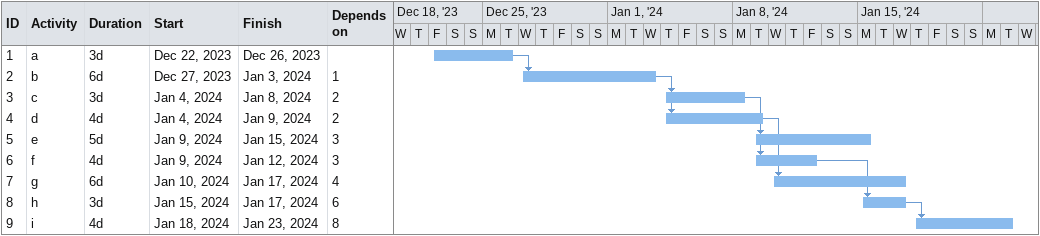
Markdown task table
| ID | Task | Duration | Start | Finish | Predecessors |
|---|---|---|---|---|---|
| 1 | a | 3d | 2023-12-22 | 2023-12-26 |  |
| 2 | b | 6d | 2023-12-27 | 2024-01-03 | 1 |
| 3 | c | 3d | 2024-01-04 | 2024-01-08 | 2 |
| 4 | d | 4d | 2024-01-04 | 2024-01-09 | 2 |
| 5 | e | 5d | 2024-01-09 | 2024-01-15 | 3 |
| 6 | f | 4d | 2024-01-09 | 2024-01-12 | 3 |
| 7 | g | 6d | 2024-01-10 | 2024-01-17 | 4 |
| 8 | h | 3d | 2024-01-15 | 2024-01-17 | 6 |
| 9 | i | 4d | 2024-01-18 | 2024-01-23 | 8 |
